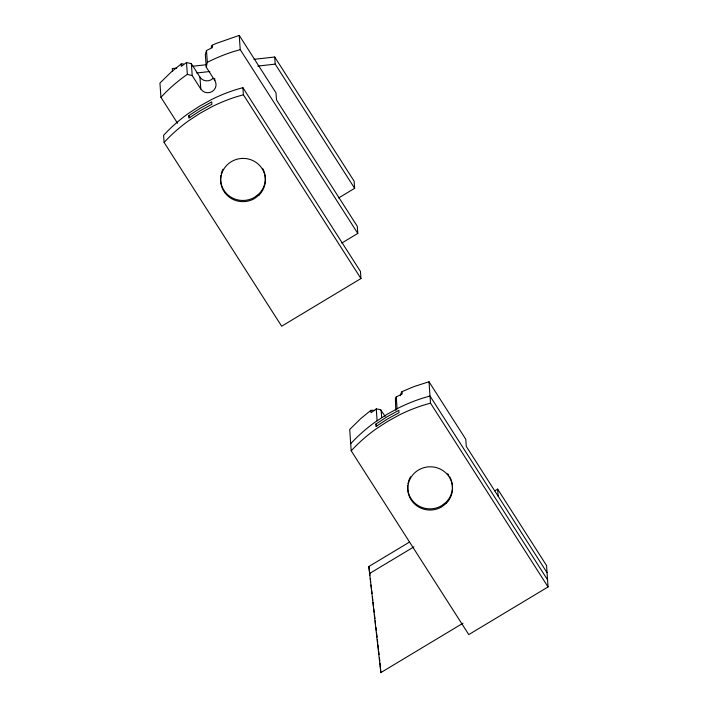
<?xml version="1.0" encoding="UTF-8"?>
<svg xmlns="http://www.w3.org/2000/svg" width="708" height="708" viewBox="0 0 708 708"><rect width="100%" height="100%" fill="white"/><g stroke="black" fill="none" stroke-linecap="round" stroke-linejoin="round"><path stroke-width="1.06" d="M341.743 243.074L357.788 233.428L357.292 226.312L276.509 100.005L276.005 92.881L239.233 35.4L216.064 43.489L212.223 45.268L212.391 47.648L206.488 50.507L205.329 54.569L206.249 67.145L214.834 80.57A8.248 7.974 -4 0 1 212.143 91.553A8.248 7.974 -4 0 1 200.798 89.004L192.213 75.579L187.337 74.384L185.611 75.561A166.982 161.442 -4 0 0 165.814 92.244L160.937 97.315L177.566 123.298M206.488 50.507L207.32 62.375L206.249 67.145M547.063 572.683L466.271 446.385L465.775 439.261L429.004 381.771L413.914 386.603L401.994 391.648L402.162 394.02L396.259 396.878L395.4 398.843L395.79 410.286M164.097 142.423L168.973 137.361A166.982 161.442 -4 0 1 188.762 120.679L200.267 113.165L212.32 106.519A166.982 161.442 -4 0 1 236.543 96.748L243.393 94.766L360.947 278.545L281.651 326.211L164.097 142.423L163.592 135.308L168.469 130.237A166.982 161.442 -4 0 1 188.266 113.554L199.771 106.05L211.825 99.394A166.982 161.442 -4 0 1 236.038 89.624L242.888 87.642L360.452 271.421L360.947 278.545M350.708 443.686L355.584 438.624A166.982 161.442 -4 0 1 375.382 421.933L386.887 414.428L398.931 407.773A166.982 161.442 -4 0 1 423.154 398.002L430.004 396.02L547.558 579.808M351.203 450.81L356.08 445.748A166.982 161.442 -4 0 1 375.877 429.057L387.382 421.552L399.436 414.897A166.982 161.442 -4 0 1 423.649 405.126L430.499 403.144L548.054 586.932L468.767 634.598L351.203 450.81L349.708 429.437L360.885 418.481L370.877 410.366A8.761 8.478 -4 0 1 374.665 410.649M183.399 63.968A8.761 8.478 -4 0 0 181.115 63.985L171.115 72.11L159.946 83.066L160.937 97.315M200.798 89.004L199.966 77.128L191.381 63.711L186.505 62.516L181.275 66.357L181.115 63.985M188.664 115.767L199.939 108.421L211.736 101.899L211.904 104.271L200.107 110.793L188.832 118.139L188.664 115.767L189.815 117.563M385.161 416.348L380.55 409.693L376.275 408.888L371.045 412.737L370.877 410.366M375.78 424.154L387.046 416.8L398.852 410.277L399.02 412.658L387.214 419.18L375.939 426.526L375.78 424.154L376.93 425.951M338.592 197.966L354.637 188.319L354.142 181.195L274.704 57.003L254.004 59.339M463.005 623.208L380.842 672.6L368.868 566.506L409.587 542.027M494.812 490.803L497.653 489.095L546.567 565.559L548.054 586.932M369.372 573.622L413.879 546.877M207.32 62.375L209.17 61.401A166.982 161.442 -4 0 1 233.383 51.631L240.233 49.648L357.788 233.428M176.673 68.074L172.309 68.561L172.522 71.614M193.01 66.225L206.081 64.755M196.771 72.986L209.842 71.508M257.774 66.101L275.2 64.127L354.637 188.319M368.868 566.506L369.877 575.206M370.257 578.463L370.638 581.728M371.019 584.994L371.39 588.251M371.647 590.428L372.027 593.693M372.399 596.959L372.78 600.216M373.028 602.393L373.408 605.659M373.789 608.924L374.169 612.181M374.417 614.358L374.921 618.712M375.178 620.881L375.55 624.146M375.93 627.412L376.311 630.669M376.559 632.846L377.063 637.2M377.32 639.377L377.691 642.634M377.948 644.811L378.453 649.165M378.7 651.333L379.081 654.599M379.461 657.865L379.833 661.122M380.09 663.299L380.842 672.6M497.653 489.095L498.149 496.22M429.004 381.771L430.499 403.144M396.259 396.878L397.082 408.755M381.152 410.082L381.683 417.64M376.275 408.888L377.099 420.764M274.704 57.003L275.2 64.127M239.233 35.4L240.233 49.648M242.888 87.642L243.393 94.766M214.683 78.411L214.834 80.57M191.381 63.711L192.213 75.579M186.505 62.516L187.337 74.384M400.409 395.728A8.7 8.408 -4 0 1 401.994 391.648M451.58 481.236A22.364 21.621 -4 0 1 446.102 502.229L441.526 505.751A22.364 21.621 -4 0 1 418.331 505.689A22.364 21.621 -4 0 1 407.764 485.759M407.994 483.874A22.364 21.621 -4 0 1 408.392 482.033M408.649 481.13A22.364 21.621 -4 0 1 410.543 476.776M447.606 473.74A22.364 21.621 -4 0 1 448.757 475.272M449.748 476.873A22.364 21.621 -4 0 1 451.297 480.343M212.984 78.358A8.248 7.974 -4 0 1 199.966 77.128M211.152 47.215A8.7 8.408 -4 0 1 212.223 45.268M262.633 168.486A22.364 21.621 -4 0 1 258.995 193.842L254.411 197.364A22.364 21.621 -4 0 1 230.392 196.789A22.364 21.621 -4 0 1 220.887 175.496M221.277 173.646A22.364 21.621 -4 0 1 222.976 169.221M259.075 195.027L254.499 198.55A22.364 21.621 -4 0 1 220.799 182.328A22.364 21.621 -4 0 1 250.384 159.574A22.364 21.621 -4 0 1 259.075 195.027M446.19 503.415L441.606 506.937A22.364 21.621 -4 0 1 407.905 490.715A22.364 21.621 -4 0 1 437.491 467.953A22.364 21.621 -4 0 1 446.19 503.415"/></g></svg>
